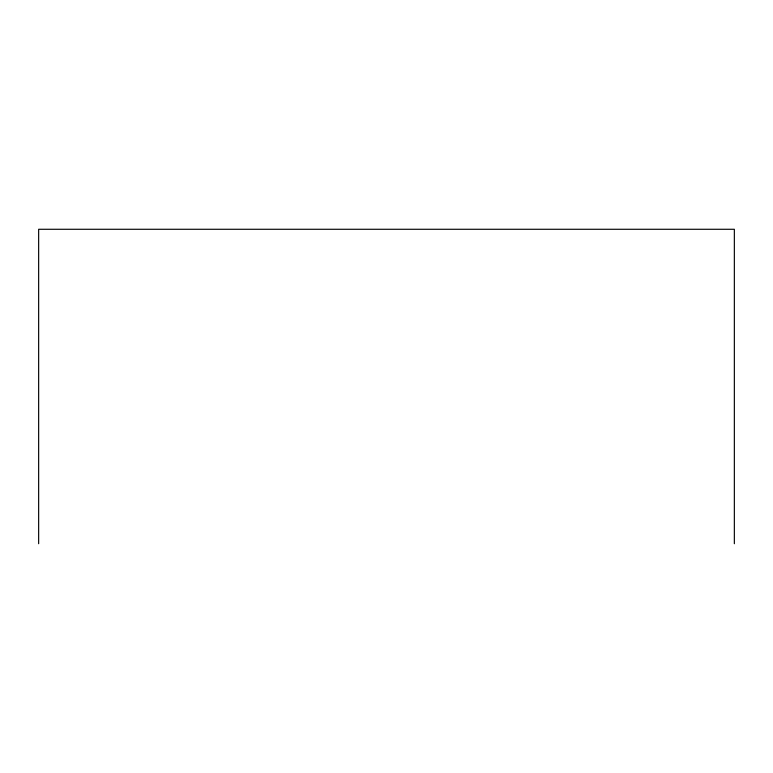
<?xml version="1.0" encoding="UTF-8"?>
<svg xmlns="http://www.w3.org/2000/svg" width="773" height="773" viewBox="0 0 773 773"><rect width="100%" height="100%" fill="white"/><g stroke="black" fill="none" stroke-linecap="round" stroke-linejoin="round"><path stroke-width="1.16" d="M734.35 543.719L734.35 229.281L38.65 229.281L38.65 543.719"/></g></svg>
